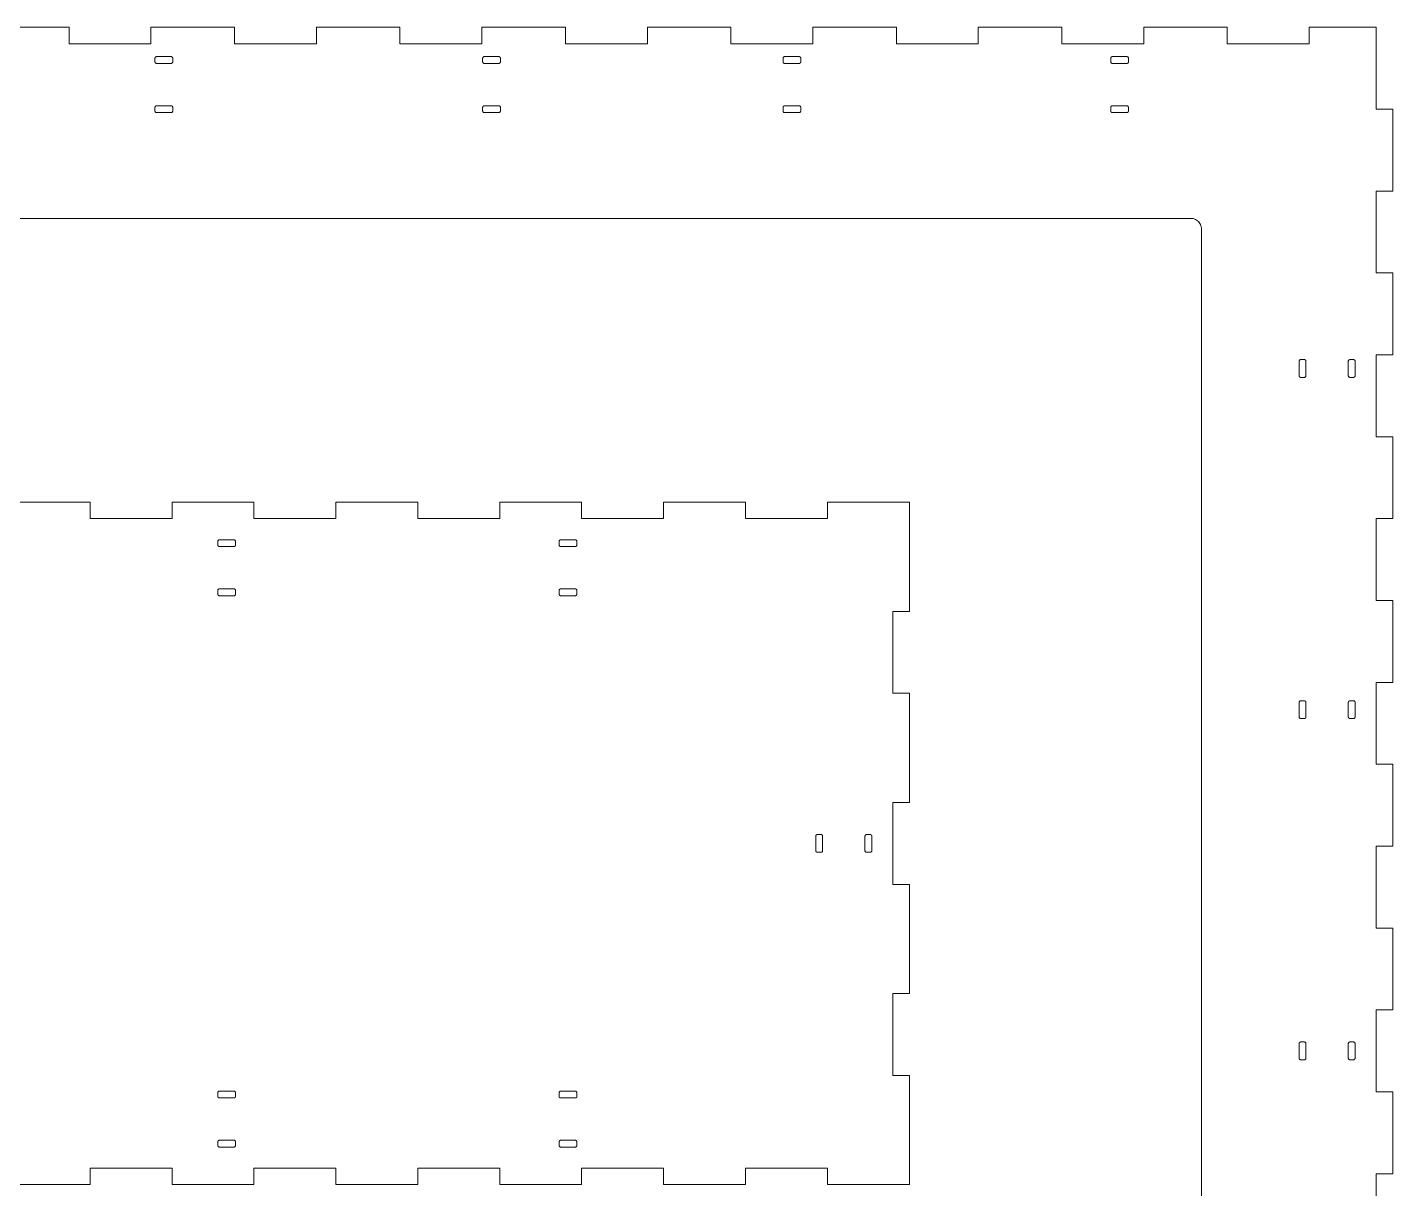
# Model space of a CAD drawing. Header units: millimetres. Extents: x 0 to 3016, y 0 to 750.
# Drawn here: x 1508 to 2008, y 324 to 750 of the extents above; entities that cross this region are included whole.
import ezdxf

# ---------------------------------------------------------------- set-up
doc = ezdxf.new("R2010")
doc.units = ezdxf.units.MM
doc.layers.add('CORTE', color=1, linetype='Continuous', lineweight=0)

msp = doc.modelspace()

# ---------------------------------------------------------------- linework, layer by layer
at = {"layer": 'CORTE'}
for points in [[(2002, 300), (2002, 330), (2008, 330), (2008, 360), (2002, 360), (2002, 390), (2008, 390), (2008, 420), (2002, 420), (2002, 450), (2008, 450), (2008, 480), (2002, 480), (2002, 510), (2008, 510), (2008, 540), (2002, 540), (2002, 570), (2008, 570), (2008, 600), (2002, 600), (2002, 630), (2008, 630), (2008, 660), (2002, 660), (2002, 690), (2008, 690), (2008, 720), (2002, 720), (2002, 750), (1977.411765, 750), (1977.411765, 744), (1947.411765, 744), (1947.411765, 750), (1916.823529, 750), (1916.823529, 744), (1886.823529, 744), (1886.823529, 750), (1856.235294, 750), (1856.235294, 744), (1826.235294, 744), (1826.235294, 750), (1795.647059, 750), (1795.647059, 744), (1765.647059, 744), (1765.647059, 750), (1735.058824, 750), (1735.058824, 744), (1705.058824, 744), (1705.058824, 750), (1674.470588, 750), (1674.470588, 744), (1644.470588, 744), (1644.470588, 750), (1613.882353, 750), (1613.882353, 744), (1583.882353, 744), (1583.882353, 750), (1553.294118, 750), (1553.294118, 744), (1523.294118, 744), (1523.294118, 750), (1492.705882, 750)], [(1938, 74), (1938, 676), (1937.974849, 676.447858), (1937.899712, 676.890084), (1937.775533, 677.321116), (1937.603875, 677.735535), (1937.386897, 678.128128), (1937.127326, 678.493959), (1936.828427, 678.828427), (1936.493959, 679.127326), (1936.128128, 679.386897), (1935.735535, 679.603875), (1935.321116, 679.775533), (1934.890084, 679.899712), (1934.447858, 679.974849), (1934, 680), (1082, 680)], [(1501, 326), (1531, 326), (1531, 332), (1561, 332), (1561, 326), (1591, 326), (1591, 332), (1621, 332), (1621, 326), (1651, 326), (1651, 332), (1681, 332), (1681, 326), (1711, 326), (1711, 332), (1741, 332), (1741, 326), (1771, 326), (1771, 332), (1801, 332), (1801, 326), (1831, 326), (1831, 366), (1825, 366), (1825, 396), (1831, 396), (1831, 436), (1825, 436), (1825, 466), (1831, 466), (1831, 506), (1825, 506), (1825, 536), (1831, 536), (1831, 576), (1801, 576), (1801, 570), (1771, 570), (1771, 576), (1741, 576), (1741, 570), (1711, 570), (1711, 576), (1681, 576), (1681, 570), (1651, 570), (1651, 576), (1621, 576), (1621, 570), (1591, 570), (1591, 576), (1561, 576), (1561, 570), (1531, 570), (1531, 576), (1501, 576)]]:
    msp.add_lwpolyline(points, dxfattribs=at)
for points in [[(1561.25, 738.65), (1561.246227, 738.717179), (1561.234957, 738.783513), (1561.21633, 738.848167), (1561.190581, 738.91033), (1561.158035, 738.969219), (1561.119099, 739.024094), (1561.074264, 739.074264), (1561.024094, 739.119099), (1560.969219, 739.158035), (1560.91033, 739.190581), (1560.848167, 739.21633), (1560.783513, 739.234957), (1560.717179, 739.246227), (1560.65, 739.25), (1555.35, 739.25), (1555.282821, 739.246227), (1555.216487, 739.234957), (1555.151833, 739.21633), (1555.08967, 739.190581), (1555.030781, 739.158035), (1554.975906, 739.119099), (1554.925736, 739.074264), (1554.880901, 739.024094), (1554.841965, 738.969219), (1554.809419, 738.91033), (1554.78367, 738.848167), (1554.765043, 738.783513), (1554.753773, 738.717179), (1554.75, 738.65), (1554.75, 737.35), (1554.753773, 737.282821), (1554.765043, 737.216487), (1554.78367, 737.151833), (1554.809419, 737.08967), (1554.841965, 737.030781), (1554.880901, 736.975906), (1554.925736, 736.925736), (1554.975906, 736.880901), (1555.030781, 736.841965), (1555.08967, 736.809419), (1555.151833, 736.78367), (1555.216487, 736.765043), (1555.282821, 736.753773), (1555.35, 736.75), (1560.65, 736.75), (1560.717179, 736.753773), (1560.783513, 736.765043), (1560.848167, 736.78367), (1560.91033, 736.809419), (1560.969219, 736.841965), (1561.024094, 736.880901), (1561.074264, 736.925736), (1561.119099, 736.975906), (1561.158035, 737.030781), (1561.190581, 737.08967), (1561.21633, 737.151833), (1561.234957, 737.216487), (1561.246227, 737.282821), (1561.25, 737.35)], [(1681.25, 738.65), (1681.246227, 738.717179), (1681.234957, 738.783513), (1681.21633, 738.848167), (1681.190581, 738.91033), (1681.158035, 738.969219), (1681.119099, 739.024094), (1681.074264, 739.074264), (1681.024094, 739.119099), (1680.969219, 739.158035), (1680.91033, 739.190581), (1680.848167, 739.21633), (1680.783513, 739.234957), (1680.717179, 739.246227), (1680.65, 739.25), (1675.35, 739.25), (1675.282821, 739.246227), (1675.216487, 739.234957), (1675.151833, 739.21633), (1675.08967, 739.190581), (1675.030781, 739.158035), (1674.975906, 739.119099), (1674.925736, 739.074264), (1674.880901, 739.024094), (1674.841965, 738.969219), (1674.809419, 738.91033), (1674.78367, 738.848167), (1674.765043, 738.783513), (1674.753773, 738.717179), (1674.75, 738.65), (1674.75, 737.35), (1674.753773, 737.282821), (1674.765043, 737.216487), (1674.78367, 737.151833), (1674.809419, 737.08967), (1674.841965, 737.030781), (1674.880901, 736.975906), (1674.925736, 736.925736), (1674.975906, 736.880901), (1675.030781, 736.841965), (1675.08967, 736.809419), (1675.151833, 736.78367), (1675.216487, 736.765043), (1675.282821, 736.753773), (1675.35, 736.75), (1680.65, 736.75), (1680.717179, 736.753773), (1680.783513, 736.765043), (1680.848167, 736.78367), (1680.91033, 736.809419), (1680.969219, 736.841965), (1681.024094, 736.880901), (1681.074264, 736.925736), (1681.119099, 736.975906), (1681.158035, 737.030781), (1681.190581, 737.08967), (1681.21633, 737.151833), (1681.234957, 737.216487), (1681.246227, 737.282821), (1681.25, 737.35)], [(1791.25, 738.65), (1791.246227, 738.717179), (1791.234957, 738.783513), (1791.21633, 738.848167), (1791.190581, 738.91033), (1791.158035, 738.969219), (1791.119099, 739.024094), (1791.074264, 739.074264), (1791.024094, 739.119099), (1790.969219, 739.158035), (1790.91033, 739.190581), (1790.848167, 739.21633), (1790.783513, 739.234957), (1790.717179, 739.246227), (1790.65, 739.25), (1785.35, 739.25), (1785.282821, 739.246227), (1785.216487, 739.234957), (1785.151833, 739.21633), (1785.08967, 739.190581), (1785.030781, 739.158035), (1784.975906, 739.119099), (1784.925736, 739.074264), (1784.880901, 739.024094), (1784.841965, 738.969219), (1784.809419, 738.91033), (1784.78367, 738.848167), (1784.765043, 738.783513), (1784.753773, 738.717179), (1784.75, 738.65), (1784.75, 737.35), (1784.753773, 737.282821), (1784.765043, 737.216487), (1784.78367, 737.151833), (1784.809419, 737.08967), (1784.841965, 737.030781), (1784.880901, 736.975906), (1784.925736, 736.925736), (1784.975906, 736.880901), (1785.030781, 736.841965), (1785.08967, 736.809419), (1785.151833, 736.78367), (1785.216487, 736.765043), (1785.282821, 736.753773), (1785.35, 736.75), (1790.65, 736.75), (1790.717179, 736.753773), (1790.783513, 736.765043), (1790.848167, 736.78367), (1790.91033, 736.809419), (1790.969219, 736.841965), (1791.024094, 736.880901), (1791.074264, 736.925736), (1791.119099, 736.975906), (1791.158035, 737.030781), (1791.190581, 737.08967), (1791.21633, 737.151833), (1791.234957, 737.216487), (1791.246227, 737.282821), (1791.25, 737.35)], [(1911.25, 738.65), (1911.246227, 738.717179), (1911.234957, 738.783513), (1911.21633, 738.848167), (1911.190581, 738.91033), (1911.158035, 738.969219), (1911.119099, 739.024094), (1911.074264, 739.074264), (1911.024094, 739.119099), (1910.969219, 739.158035), (1910.91033, 739.190581), (1910.848167, 739.21633), (1910.783513, 739.234957), (1910.717179, 739.246227), (1910.65, 739.25), (1905.35, 739.25), (1905.282821, 739.246227), (1905.216487, 739.234957), (1905.151833, 739.21633), (1905.08967, 739.190581), (1905.030781, 739.158035), (1904.975906, 739.119099), (1904.925736, 739.074264), (1904.880901, 739.024094), (1904.841965, 738.969219), (1904.809419, 738.91033), (1904.78367, 738.848167), (1904.765043, 738.783513), (1904.753773, 738.717179), (1904.75, 738.65), (1904.75, 737.35), (1904.753773, 737.282821), (1904.765043, 737.216487), (1904.78367, 737.151833), (1904.809419, 737.08967), (1904.841965, 737.030781), (1904.880901, 736.975906), (1904.925736, 736.925736), (1904.975906, 736.880901), (1905.030781, 736.841965), (1905.08967, 736.809419), (1905.151833, 736.78367), (1905.216487, 736.765043), (1905.282821, 736.753773), (1905.35, 736.75), (1910.65, 736.75), (1910.717179, 736.753773), (1910.783513, 736.765043), (1910.848167, 736.78367), (1910.91033, 736.809419), (1910.969219, 736.841965), (1911.024094, 736.880901), (1911.074264, 736.925736), (1911.119099, 736.975906), (1911.158035, 737.030781), (1911.190581, 737.08967), (1911.21633, 737.151833), (1911.234957, 737.216487), (1911.246227, 737.282821), (1911.25, 737.35)], [(1561.25, 720.65), (1561.246227, 720.717179), (1561.234957, 720.783513), (1561.21633, 720.848167), (1561.190581, 720.91033), (1561.158035, 720.969219), (1561.119099, 721.024094), (1561.074264, 721.074264), (1561.024094, 721.119099), (1560.969219, 721.158035), (1560.91033, 721.190581), (1560.848167, 721.21633), (1560.783513, 721.234957), (1560.717179, 721.246227), (1560.65, 721.25), (1555.35, 721.25), (1555.282821, 721.246227), (1555.216487, 721.234957), (1555.151833, 721.21633), (1555.08967, 721.190581), (1555.030781, 721.158035), (1554.975906, 721.119099), (1554.925736, 721.074264), (1554.880901, 721.024094), (1554.841965, 720.969219), (1554.809419, 720.91033), (1554.78367, 720.848167), (1554.765043, 720.783513), (1554.753773, 720.717179), (1554.75, 720.65), (1554.75, 719.35), (1554.753773, 719.282821), (1554.765043, 719.216487), (1554.78367, 719.151833), (1554.809419, 719.08967), (1554.841965, 719.030781), (1554.880901, 718.975906), (1554.925736, 718.925736), (1554.975906, 718.880901), (1555.030781, 718.841965), (1555.08967, 718.809419), (1555.151833, 718.78367), (1555.216487, 718.765043), (1555.282821, 718.753773), (1555.35, 718.75), (1560.65, 718.75), (1560.717179, 718.753773), (1560.783513, 718.765043), (1560.848167, 718.78367), (1560.91033, 718.809419), (1560.969219, 718.841965), (1561.024094, 718.880901), (1561.074264, 718.925736), (1561.119099, 718.975906), (1561.158035, 719.030781), (1561.190581, 719.08967), (1561.21633, 719.151833), (1561.234957, 719.216487), (1561.246227, 719.282821), (1561.25, 719.35)], [(1681.25, 720.65), (1681.246227, 720.717179), (1681.234957, 720.783513), (1681.21633, 720.848167), (1681.190581, 720.91033), (1681.158035, 720.969219), (1681.119099, 721.024094), (1681.074264, 721.074264), (1681.024094, 721.119099), (1680.969219, 721.158035), (1680.91033, 721.190581), (1680.848167, 721.21633), (1680.783513, 721.234957), (1680.717179, 721.246227), (1680.65, 721.25), (1675.35, 721.25), (1675.282821, 721.246227), (1675.216487, 721.234957), (1675.151833, 721.21633), (1675.08967, 721.190581), (1675.030781, 721.158035), (1674.975906, 721.119099), (1674.925736, 721.074264), (1674.880901, 721.024094), (1674.841965, 720.969219), (1674.809419, 720.91033), (1674.78367, 720.848167), (1674.765043, 720.783513), (1674.753773, 720.717179), (1674.75, 720.65), (1674.75, 719.35), (1674.753773, 719.282821), (1674.765043, 719.216487), (1674.78367, 719.151833), (1674.809419, 719.08967), (1674.841965, 719.030781), (1674.880901, 718.975906), (1674.925736, 718.925736), (1674.975906, 718.880901), (1675.030781, 718.841965), (1675.08967, 718.809419), (1675.151833, 718.78367), (1675.216487, 718.765043), (1675.282821, 718.753773), (1675.35, 718.75), (1680.65, 718.75), (1680.717179, 718.753773), (1680.783513, 718.765043), (1680.848167, 718.78367), (1680.91033, 718.809419), (1680.969219, 718.841965), (1681.024094, 718.880901), (1681.074264, 718.925736), (1681.119099, 718.975906), (1681.158035, 719.030781), (1681.190581, 719.08967), (1681.21633, 719.151833), (1681.234957, 719.216487), (1681.246227, 719.282821), (1681.25, 719.35)], [(1791.25, 720.65), (1791.246227, 720.717179), (1791.234957, 720.783513), (1791.21633, 720.848167), (1791.190581, 720.91033), (1791.158035, 720.969219), (1791.119099, 721.024094), (1791.074264, 721.074264), (1791.024094, 721.119099), (1790.969219, 721.158035), (1790.91033, 721.190581), (1790.848167, 721.21633), (1790.783513, 721.234957), (1790.717179, 721.246227), (1790.65, 721.25), (1785.35, 721.25), (1785.282821, 721.246227), (1785.216487, 721.234957), (1785.151833, 721.21633), (1785.08967, 721.190581), (1785.030781, 721.158035), (1784.975906, 721.119099), (1784.925736, 721.074264), (1784.880901, 721.024094), (1784.841965, 720.969219), (1784.809419, 720.91033), (1784.78367, 720.848167), (1784.765043, 720.783513), (1784.753773, 720.717179), (1784.75, 720.65), (1784.75, 719.35), (1784.753773, 719.282821), (1784.765043, 719.216487), (1784.78367, 719.151833), (1784.809419, 719.08967), (1784.841965, 719.030781), (1784.880901, 718.975906), (1784.925736, 718.925736), (1784.975906, 718.880901), (1785.030781, 718.841965), (1785.08967, 718.809419), (1785.151833, 718.78367), (1785.216487, 718.765043), (1785.282821, 718.753773), (1785.35, 718.75), (1790.65, 718.75), (1790.717179, 718.753773), (1790.783513, 718.765043), (1790.848167, 718.78367), (1790.91033, 718.809419), (1790.969219, 718.841965), (1791.024094, 718.880901), (1791.074264, 718.925736), (1791.119099, 718.975906), (1791.158035, 719.030781), (1791.190581, 719.08967), (1791.21633, 719.151833), (1791.234957, 719.216487), (1791.246227, 719.282821), (1791.25, 719.35)], [(1911.25, 720.65), (1911.246227, 720.717179), (1911.234957, 720.783513), (1911.21633, 720.848167), (1911.190581, 720.91033), (1911.158035, 720.969219), (1911.119099, 721.024094), (1911.074264, 721.074264), (1911.024094, 721.119099), (1910.969219, 721.158035), (1910.91033, 721.190581), (1910.848167, 721.21633), (1910.783513, 721.234957), (1910.717179, 721.246227), (1910.65, 721.25), (1905.35, 721.25), (1905.282821, 721.246227), (1905.216487, 721.234957), (1905.151833, 721.21633), (1905.08967, 721.190581), (1905.030781, 721.158035), (1904.975906, 721.119099), (1904.925736, 721.074264), (1904.880901, 721.024094), (1904.841965, 720.969219), (1904.809419, 720.91033), (1904.78367, 720.848167), (1904.765043, 720.783513), (1904.753773, 720.717179), (1904.75, 720.65), (1904.75, 719.35), (1904.753773, 719.282821), (1904.765043, 719.216487), (1904.78367, 719.151833), (1904.809419, 719.08967), (1904.841965, 719.030781), (1904.880901, 718.975906), (1904.925736, 718.925736), (1904.975906, 718.880901), (1905.030781, 718.841965), (1905.08967, 718.809419), (1905.151833, 718.78367), (1905.216487, 718.765043), (1905.282821, 718.753773), (1905.35, 718.75), (1910.65, 718.75), (1910.717179, 718.753773), (1910.783513, 718.765043), (1910.848167, 718.78367), (1910.91033, 718.809419), (1910.969219, 718.841965), (1911.024094, 718.880901), (1911.074264, 718.925736), (1911.119099, 718.975906), (1911.158035, 719.030781), (1911.190581, 719.08967), (1911.21633, 719.151833), (1911.234957, 719.216487), (1911.246227, 719.282821), (1911.25, 719.35)], [(1976.25, 627.65), (1976.246227, 627.717179), (1976.234957, 627.783513), (1976.21633, 627.848167), (1976.190581, 627.91033), (1976.158035, 627.969219), (1976.119099, 628.024094), (1976.074264, 628.074264), (1976.024094, 628.119099), (1975.969219, 628.158035), (1975.91033, 628.190581), (1975.848167, 628.21633), (1975.783513, 628.234957), (1975.717179, 628.246227), (1975.65, 628.25), (1974.35, 628.25), (1974.282821, 628.246227), (1974.216487, 628.234957), (1974.151833, 628.21633), (1974.08967, 628.190581), (1974.030781, 628.158035), (1973.975906, 628.119099), (1973.925736, 628.074264), (1973.880901, 628.024094), (1973.841965, 627.969219), (1973.809419, 627.91033), (1973.78367, 627.848167), (1973.765043, 627.783513), (1973.753773, 627.717179), (1973.75, 627.65), (1973.75, 622.35), (1973.753773, 622.282821), (1973.765043, 622.216487), (1973.78367, 622.151833), (1973.809419, 622.08967), (1973.841965, 622.030781), (1973.880901, 621.975906), (1973.925736, 621.925736), (1973.975906, 621.880901), (1974.030781, 621.841965), (1974.08967, 621.809419), (1974.151833, 621.78367), (1974.216487, 621.765043), (1974.282821, 621.753773), (1974.35, 621.75), (1975.65, 621.75), (1975.717179, 621.753773), (1975.783513, 621.765043), (1975.848167, 621.78367), (1975.91033, 621.809419), (1975.969219, 621.841965), (1976.024094, 621.880901), (1976.074264, 621.925736), (1976.119099, 621.975906), (1976.158035, 622.030781), (1976.190581, 622.08967), (1976.21633, 622.151833), (1976.234957, 622.216487), (1976.246227, 622.282821), (1976.25, 622.35)], [(1994.25, 627.65), (1994.246227, 627.717179), (1994.234957, 627.783513), (1994.21633, 627.848167), (1994.190581, 627.91033), (1994.158035, 627.969219), (1994.119099, 628.024094), (1994.074264, 628.074264), (1994.024094, 628.119099), (1993.969219, 628.158035), (1993.91033, 628.190581), (1993.848167, 628.21633), (1993.783513, 628.234957), (1993.717179, 628.246227), (1993.65, 628.25), (1992.35, 628.25), (1992.282821, 628.246227), (1992.216487, 628.234957), (1992.151833, 628.21633), (1992.08967, 628.190581), (1992.030781, 628.158035), (1991.975906, 628.119099), (1991.925736, 628.074264), (1991.880901, 628.024094), (1991.841965, 627.969219), (1991.809419, 627.91033), (1991.78367, 627.848167), (1991.765043, 627.783513), (1991.753773, 627.717179), (1991.75, 627.65), (1991.75, 622.35), (1991.753773, 622.282821), (1991.765043, 622.216487), (1991.78367, 622.151833), (1991.809419, 622.08967), (1991.841965, 622.030781), (1991.880901, 621.975906), (1991.925736, 621.925736), (1991.975906, 621.880901), (1992.030781, 621.841965), (1992.08967, 621.809419), (1992.151833, 621.78367), (1992.216487, 621.765043), (1992.282821, 621.753773), (1992.35, 621.75), (1993.65, 621.75), (1993.717179, 621.753773), (1993.783513, 621.765043), (1993.848167, 621.78367), (1993.91033, 621.809419), (1993.969219, 621.841965), (1994.024094, 621.880901), (1994.074264, 621.925736), (1994.119099, 621.975906), (1994.158035, 622.030781), (1994.190581, 622.08967), (1994.21633, 622.151833), (1994.234957, 622.216487), (1994.246227, 622.282821), (1994.25, 622.35)], [(1583.65, 559.75), (1583.717179, 559.753773), (1583.783513, 559.765043), (1583.848167, 559.78367), (1583.91033, 559.809419), (1583.969219, 559.841965), (1584.024094, 559.880901), (1584.074264, 559.925736), (1584.119099, 559.975906), (1584.158035, 560.030781), (1584.190581, 560.08967), (1584.21633, 560.151833), (1584.234957, 560.216487), (1584.246227, 560.282821), (1584.25, 560.35), (1584.25, 561.65), (1584.246227, 561.717179), (1584.234957, 561.783513), (1584.21633, 561.848167), (1584.190581, 561.91033), (1584.158035, 561.969219), (1584.119099, 562.024094), (1584.074264, 562.074264), (1584.024094, 562.119099), (1583.969219, 562.158035), (1583.91033, 562.190581), (1583.848167, 562.21633), (1583.783513, 562.234957), (1583.717179, 562.246227), (1583.65, 562.25), (1578.35, 562.25), (1578.282821, 562.246227), (1578.216487, 562.234957), (1578.151833, 562.21633), (1578.08967, 562.190581), (1578.030781, 562.158035), (1577.975906, 562.119099), (1577.925736, 562.074264), (1577.880901, 562.024094), (1577.841965, 561.969219), (1577.809419, 561.91033), (1577.78367, 561.848167), (1577.765043, 561.783513), (1577.753773, 561.717179), (1577.75, 561.65), (1577.75, 560.35), (1577.753773, 560.282821), (1577.765043, 560.216487), (1577.78367, 560.151833), (1577.809419, 560.08967), (1577.841965, 560.030781), (1577.880901, 559.975906), (1577.925736, 559.925736), (1577.975906, 559.880901), (1578.030781, 559.841965), (1578.08967, 559.809419), (1578.151833, 559.78367), (1578.216487, 559.765043), (1578.282821, 559.753773), (1578.35, 559.75)], [(1708.65, 559.75), (1708.717179, 559.753773), (1708.783513, 559.765043), (1708.848167, 559.78367), (1708.91033, 559.809419), (1708.969219, 559.841965), (1709.024094, 559.880901), (1709.074264, 559.925736), (1709.119099, 559.975906), (1709.158035, 560.030781), (1709.190581, 560.08967), (1709.21633, 560.151833), (1709.234957, 560.216487), (1709.246227, 560.282821), (1709.25, 560.35), (1709.25, 561.65), (1709.246227, 561.717179), (1709.234957, 561.783513), (1709.21633, 561.848167), (1709.190581, 561.91033), (1709.158035, 561.969219), (1709.119099, 562.024094), (1709.074264, 562.074264), (1709.024094, 562.119099), (1708.969219, 562.158035), (1708.91033, 562.190581), (1708.848167, 562.21633), (1708.783513, 562.234957), (1708.717179, 562.246227), (1708.65, 562.25), (1703.35, 562.25), (1703.282821, 562.246227), (1703.216487, 562.234957), (1703.151833, 562.21633), (1703.08967, 562.190581), (1703.030781, 562.158035), (1702.975906, 562.119099), (1702.925736, 562.074264), (1702.880901, 562.024094), (1702.841965, 561.969219), (1702.809419, 561.91033), (1702.78367, 561.848167), (1702.765043, 561.783513), (1702.753773, 561.717179), (1702.75, 561.65), (1702.75, 560.35), (1702.753773, 560.282821), (1702.765043, 560.216487), (1702.78367, 560.151833), (1702.809419, 560.08967), (1702.841965, 560.030781), (1702.880901, 559.975906), (1702.925736, 559.925736), (1702.975906, 559.880901), (1703.030781, 559.841965), (1703.08967, 559.809419), (1703.151833, 559.78367), (1703.216487, 559.765043), (1703.282821, 559.753773), (1703.35, 559.75)], [(1583.65, 541.75), (1583.717179, 541.753773), (1583.783513, 541.765043), (1583.848167, 541.78367), (1583.91033, 541.809419), (1583.969219, 541.841965), (1584.024094, 541.880901), (1584.074264, 541.925736), (1584.119099, 541.975906), (1584.158035, 542.030781), (1584.190581, 542.08967), (1584.21633, 542.151833), (1584.234957, 542.216487), (1584.246227, 542.282821), (1584.25, 542.35), (1584.25, 543.65), (1584.246227, 543.717179), (1584.234957, 543.783513), (1584.21633, 543.848167), (1584.190581, 543.91033), (1584.158035, 543.969219), (1584.119099, 544.024094), (1584.074264, 544.074264), (1584.024094, 544.119099), (1583.969219, 544.158035), (1583.91033, 544.190581), (1583.848167, 544.21633), (1583.783513, 544.234957), (1583.717179, 544.246227), (1583.65, 544.25), (1578.35, 544.25), (1578.282821, 544.246227), (1578.216487, 544.234957), (1578.151833, 544.21633), (1578.08967, 544.190581), (1578.030781, 544.158035), (1577.975906, 544.119099), (1577.925736, 544.074264), (1577.880901, 544.024094), (1577.841965, 543.969219), (1577.809419, 543.91033), (1577.78367, 543.848167), (1577.765043, 543.783513), (1577.753773, 543.717179), (1577.75, 543.65), (1577.75, 542.35), (1577.753773, 542.282821), (1577.765043, 542.216487), (1577.78367, 542.151833), (1577.809419, 542.08967), (1577.841965, 542.030781), (1577.880901, 541.975906), (1577.925736, 541.925736), (1577.975906, 541.880901), (1578.030781, 541.841965), (1578.08967, 541.809419), (1578.151833, 541.78367), (1578.216487, 541.765043), (1578.282821, 541.753773), (1578.35, 541.75)], [(1708.65, 541.75), (1708.717179, 541.753773), (1708.783513, 541.765043), (1708.848167, 541.78367), (1708.91033, 541.809419), (1708.969219, 541.841965), (1709.024094, 541.880901), (1709.074264, 541.925736), (1709.119099, 541.975906), (1709.158035, 542.030781), (1709.190581, 542.08967), (1709.21633, 542.151833), (1709.234957, 542.216487), (1709.246227, 542.282821), (1709.25, 542.35), (1709.25, 543.65), (1709.246227, 543.717179), (1709.234957, 543.783513), (1709.21633, 543.848167), (1709.190581, 543.91033), (1709.158035, 543.969219), (1709.119099, 544.024094), (1709.074264, 544.074264), (1709.024094, 544.119099), (1708.969219, 544.158035), (1708.91033, 544.190581), (1708.848167, 544.21633), (1708.783513, 544.234957), (1708.717179, 544.246227), (1708.65, 544.25), (1703.35, 544.25), (1703.282821, 544.246227), (1703.216487, 544.234957), (1703.151833, 544.21633), (1703.08967, 544.190581), (1703.030781, 544.158035), (1702.975906, 544.119099), (1702.925736, 544.074264), (1702.880901, 544.024094), (1702.841965, 543.969219), (1702.809419, 543.91033), (1702.78367, 543.848167), (1702.765043, 543.783513), (1702.753773, 543.717179), (1702.75, 543.65), (1702.75, 542.35), (1702.753773, 542.282821), (1702.765043, 542.216487), (1702.78367, 542.151833), (1702.809419, 542.08967), (1702.841965, 542.030781), (1702.880901, 541.975906), (1702.925736, 541.925736), (1702.975906, 541.880901), (1703.030781, 541.841965), (1703.08967, 541.809419), (1703.151833, 541.78367), (1703.216487, 541.765043), (1703.282821, 541.753773), (1703.35, 541.75)], [(1976.25, 502.65), (1976.246227, 502.717179), (1976.234957, 502.783513), (1976.21633, 502.848167), (1976.190581, 502.91033), (1976.158035, 502.969219), (1976.119099, 503.024094), (1976.074264, 503.074264), (1976.024094, 503.119099), (1975.969219, 503.158035), (1975.91033, 503.190581), (1975.848167, 503.21633), (1975.783513, 503.234957), (1975.717179, 503.246227), (1975.65, 503.25), (1974.35, 503.25), (1974.282821, 503.246227), (1974.216487, 503.234957), (1974.151833, 503.21633), (1974.08967, 503.190581), (1974.030781, 503.158035), (1973.975906, 503.119099), (1973.925736, 503.074264), (1973.880901, 503.024094), (1973.841965, 502.969219), (1973.809419, 502.91033), (1973.78367, 502.848167), (1973.765043, 502.783513), (1973.753773, 502.717179), (1973.75, 502.65), (1973.75, 497.35), (1973.753773, 497.282821), (1973.765043, 497.216487), (1973.78367, 497.151833), (1973.809419, 497.08967), (1973.841965, 497.030781), (1973.880901, 496.975906), (1973.925736, 496.925736), (1973.975906, 496.880901), (1974.030781, 496.841965), (1974.08967, 496.809419), (1974.151833, 496.78367), (1974.216487, 496.765043), (1974.282821, 496.753773), (1974.35, 496.75), (1975.65, 496.75), (1975.717179, 496.753773), (1975.783513, 496.765043), (1975.848167, 496.78367), (1975.91033, 496.809419), (1975.969219, 496.841965), (1976.024094, 496.880901), (1976.074264, 496.925736), (1976.119099, 496.975906), (1976.158035, 497.030781), (1976.190581, 497.08967), (1976.21633, 497.151833), (1976.234957, 497.216487), (1976.246227, 497.282821), (1976.25, 497.35)], [(1994.25, 502.65), (1994.246227, 502.717179), (1994.234957, 502.783513), (1994.21633, 502.848167), (1994.190581, 502.91033), (1994.158035, 502.969219), (1994.119099, 503.024094), (1994.074264, 503.074264), (1994.024094, 503.119099), (1993.969219, 503.158035), (1993.91033, 503.190581), (1993.848167, 503.21633), (1993.783513, 503.234957), (1993.717179, 503.246227), (1993.65, 503.25), (1992.35, 503.25), (1992.282821, 503.246227), (1992.216487, 503.234957), (1992.151833, 503.21633), (1992.08967, 503.190581), (1992.030781, 503.158035), (1991.975906, 503.119099), (1991.925736, 503.074264), (1991.880901, 503.024094), (1991.841965, 502.969219), (1991.809419, 502.91033), (1991.78367, 502.848167), (1991.765043, 502.783513), (1991.753773, 502.717179), (1991.75, 502.65), (1991.75, 497.35), (1991.753773, 497.282821), (1991.765043, 497.216487), (1991.78367, 497.151833), (1991.809419, 497.08967), (1991.841965, 497.030781), (1991.880901, 496.975906), (1991.925736, 496.925736), (1991.975906, 496.880901), (1992.030781, 496.841965), (1992.08967, 496.809419), (1992.151833, 496.78367), (1992.216487, 496.765043), (1992.282821, 496.753773), (1992.35, 496.75), (1993.65, 496.75), (1993.717179, 496.753773), (1993.783513, 496.765043), (1993.848167, 496.78367), (1993.91033, 496.809419), (1993.969219, 496.841965), (1994.024094, 496.880901), (1994.074264, 496.925736), (1994.119099, 496.975906), (1994.158035, 497.030781), (1994.190581, 497.08967), (1994.21633, 497.151833), (1994.234957, 497.216487), (1994.246227, 497.282821), (1994.25, 497.35)], [(1798.65, 447.75), (1798.717179, 447.753773), (1798.783513, 447.765043), (1798.848167, 447.78367), (1798.91033, 447.809419), (1798.969219, 447.841965), (1799.024094, 447.880901), (1799.074264, 447.925736), (1799.119099, 447.975906), (1799.158035, 448.030781), (1799.190581, 448.08967), (1799.21633, 448.151833), (1799.234957, 448.216487), (1799.246227, 448.282821), (1799.25, 448.35), (1799.25, 453.65), (1799.246227, 453.717179), (1799.234957, 453.783513), (1799.21633, 453.848167), (1799.190581, 453.91033), (1799.158035, 453.969219), (1799.119099, 454.024094), (1799.074264, 454.074264), (1799.024094, 454.119099), (1798.969219, 454.158035), (1798.91033, 454.190581), (1798.848167, 454.21633), (1798.783513, 454.234957), (1798.717179, 454.246227), (1798.65, 454.25), (1797.35, 454.25), (1797.282821, 454.246227), (1797.216487, 454.234957), (1797.151833, 454.21633), (1797.08967, 454.190581), (1797.030781, 454.158035), (1796.975906, 454.119099), (1796.925736, 454.074264), (1796.880901, 454.024094), (1796.841965, 453.969219), (1796.809419, 453.91033), (1796.78367, 453.848167), (1796.765043, 453.783513), (1796.753773, 453.717179), (1796.75, 453.65), (1796.75, 448.35), (1796.753773, 448.282821), (1796.765043, 448.216487), (1796.78367, 448.151833), (1796.809419, 448.08967), (1796.841965, 448.030781), (1796.880901, 447.975906), (1796.925736, 447.925736), (1796.975906, 447.880901), (1797.030781, 447.841965), (1797.08967, 447.809419), (1797.151833, 447.78367), (1797.216487, 447.765043), (1797.282821, 447.753773), (1797.35, 447.75)], [(1816.65, 447.75), (1816.717179, 447.753773), (1816.783513, 447.765043), (1816.848167, 447.78367), (1816.91033, 447.809419), (1816.969219, 447.841965), (1817.024094, 447.880901), (1817.074264, 447.925736), (1817.119099, 447.975906), (1817.158035, 448.030781), (1817.190581, 448.08967), (1817.21633, 448.151833), (1817.234957, 448.216487), (1817.246227, 448.282821), (1817.25, 448.35), (1817.25, 453.65), (1817.246227, 453.717179), (1817.234957, 453.783513), (1817.21633, 453.848167), (1817.190581, 453.91033), (1817.158035, 453.969219), (1817.119099, 454.024094), (1817.074264, 454.074264), (1817.024094, 454.119099), (1816.969219, 454.158035), (1816.91033, 454.190581), (1816.848167, 454.21633), (1816.783513, 454.234957), (1816.717179, 454.246227), (1816.65, 454.25), (1815.35, 454.25), (1815.282821, 454.246227), (1815.216487, 454.234957), (1815.151833, 454.21633), (1815.08967, 454.190581), (1815.030781, 454.158035), (1814.975906, 454.119099), (1814.925736, 454.074264), (1814.880901, 454.024094), (1814.841965, 453.969219), (1814.809419, 453.91033), (1814.78367, 453.848167), (1814.765043, 453.783513), (1814.753773, 453.717179), (1814.75, 453.65), (1814.75, 448.35), (1814.753773, 448.282821), (1814.765043, 448.216487), (1814.78367, 448.151833), (1814.809419, 448.08967), (1814.841965, 448.030781), (1814.880901, 447.975906), (1814.925736, 447.925736), (1814.975906, 447.880901), (1815.030781, 447.841965), (1815.08967, 447.809419), (1815.151833, 447.78367), (1815.216487, 447.765043), (1815.282821, 447.753773), (1815.35, 447.75)], [(1976.25, 377.65), (1976.246227, 377.717179), (1976.234957, 377.783513), (1976.21633, 377.848167), (1976.190581, 377.91033), (1976.158035, 377.969219), (1976.119099, 378.024094), (1976.074264, 378.074264), (1976.024094, 378.119099), (1975.969219, 378.158035), (1975.91033, 378.190581), (1975.848167, 378.21633), (1975.783513, 378.234957), (1975.717179, 378.246227), (1975.65, 378.25), (1974.35, 378.25), (1974.282821, 378.246227), (1974.216487, 378.234957), (1974.151833, 378.21633), (1974.08967, 378.190581), (1974.030781, 378.158035), (1973.975906, 378.119099), (1973.925736, 378.074264), (1973.880901, 378.024094), (1973.841965, 377.969219), (1973.809419, 377.91033), (1973.78367, 377.848167), (1973.765043, 377.783513), (1973.753773, 377.717179), (1973.75, 377.65), (1973.75, 372.35), (1973.753773, 372.282821), (1973.765043, 372.216487), (1973.78367, 372.151833), (1973.809419, 372.08967), (1973.841965, 372.030781), (1973.880901, 371.975906), (1973.925736, 371.925736), (1973.975906, 371.880901), (1974.030781, 371.841965), (1974.08967, 371.809419), (1974.151833, 371.78367), (1974.216487, 371.765043), (1974.282821, 371.753773), (1974.35, 371.75), (1975.65, 371.75), (1975.717179, 371.753773), (1975.783513, 371.765043), (1975.848167, 371.78367), (1975.91033, 371.809419), (1975.969219, 371.841965), (1976.024094, 371.880901), (1976.074264, 371.925736), (1976.119099, 371.975906), (1976.158035, 372.030781), (1976.190581, 372.08967), (1976.21633, 372.151833), (1976.234957, 372.216487), (1976.246227, 372.282821), (1976.25, 372.35)], [(1994.25, 377.65), (1994.246227, 377.717179), (1994.234957, 377.783513), (1994.21633, 377.848167), (1994.190581, 377.91033), (1994.158035, 377.969219), (1994.119099, 378.024094), (1994.074264, 378.074264), (1994.024094, 378.119099), (1993.969219, 378.158035), (1993.91033, 378.190581), (1993.848167, 378.21633), (1993.783513, 378.234957), (1993.717179, 378.246227), (1993.65, 378.25), (1992.35, 378.25), (1992.282821, 378.246227), (1992.216487, 378.234957), (1992.151833, 378.21633), (1992.08967, 378.190581), (1992.030781, 378.158035), (1991.975906, 378.119099), (1991.925736, 378.074264), (1991.880901, 378.024094), (1991.841965, 377.969219), (1991.809419, 377.91033), (1991.78367, 377.848167), (1991.765043, 377.783513), (1991.753773, 377.717179), (1991.75, 377.65), (1991.75, 372.35), (1991.753773, 372.282821), (1991.765043, 372.216487), (1991.78367, 372.151833), (1991.809419, 372.08967), (1991.841965, 372.030781), (1991.880901, 371.975906), (1991.925736, 371.925736), (1991.975906, 371.880901), (1992.030781, 371.841965), (1992.08967, 371.809419), (1992.151833, 371.78367), (1992.216487, 371.765043), (1992.282821, 371.753773), (1992.35, 371.75), (1993.65, 371.75), (1993.717179, 371.753773), (1993.783513, 371.765043), (1993.848167, 371.78367), (1993.91033, 371.809419), (1993.969219, 371.841965), (1994.024094, 371.880901), (1994.074264, 371.925736), (1994.119099, 371.975906), (1994.158035, 372.030781), (1994.190581, 372.08967), (1994.21633, 372.151833), (1994.234957, 372.216487), (1994.246227, 372.282821), (1994.25, 372.35)], [(1583.65, 357.75), (1583.717179, 357.753773), (1583.783513, 357.765043), (1583.848167, 357.78367), (1583.91033, 357.809419), (1583.969219, 357.841965), (1584.024094, 357.880901), (1584.074264, 357.925736), (1584.119099, 357.975906), (1584.158035, 358.030781), (1584.190581, 358.08967), (1584.21633, 358.151833), (1584.234957, 358.216487), (1584.246227, 358.282821), (1584.25, 358.35), (1584.25, 359.65), (1584.246227, 359.717179), (1584.234957, 359.783513), (1584.21633, 359.848167), (1584.190581, 359.91033), (1584.158035, 359.969219), (1584.119099, 360.024094), (1584.074264, 360.074264), (1584.024094, 360.119099), (1583.969219, 360.158035), (1583.91033, 360.190581), (1583.848167, 360.21633), (1583.783513, 360.234957), (1583.717179, 360.246227), (1583.65, 360.25), (1578.35, 360.25), (1578.282821, 360.246227), (1578.216487, 360.234957), (1578.151833, 360.21633), (1578.08967, 360.190581), (1578.030781, 360.158035), (1577.975906, 360.119099), (1577.925736, 360.074264), (1577.880901, 360.024094), (1577.841965, 359.969219), (1577.809419, 359.91033), (1577.78367, 359.848167), (1577.765043, 359.783513), (1577.753773, 359.717179), (1577.75, 359.65), (1577.75, 358.35), (1577.753773, 358.282821), (1577.765043, 358.216487), (1577.78367, 358.151833), (1577.809419, 358.08967), (1577.841965, 358.030781), (1577.880901, 357.975906), (1577.925736, 357.925736), (1577.975906, 357.880901), (1578.030781, 357.841965), (1578.08967, 357.809419), (1578.151833, 357.78367), (1578.216487, 357.765043), (1578.282821, 357.753773), (1578.35, 357.75)], [(1708.65, 357.75), (1708.717179, 357.753773), (1708.783513, 357.765043), (1708.848167, 357.78367), (1708.91033, 357.809419), (1708.969219, 357.841965), (1709.024094, 357.880901), (1709.074264, 357.925736), (1709.119099, 357.975906), (1709.158035, 358.030781), (1709.190581, 358.08967), (1709.21633, 358.151833), (1709.234957, 358.216487), (1709.246227, 358.282821), (1709.25, 358.35), (1709.25, 359.65), (1709.246227, 359.717179), (1709.234957, 359.783513), (1709.21633, 359.848167), (1709.190581, 359.91033), (1709.158035, 359.969219), (1709.119099, 360.024094), (1709.074264, 360.074264), (1709.024094, 360.119099), (1708.969219, 360.158035), (1708.91033, 360.190581), (1708.848167, 360.21633), (1708.783513, 360.234957), (1708.717179, 360.246227), (1708.65, 360.25), (1703.35, 360.25), (1703.282821, 360.246227), (1703.216487, 360.234957), (1703.151833, 360.21633), (1703.08967, 360.190581), (1703.030781, 360.158035), (1702.975906, 360.119099), (1702.925736, 360.074264), (1702.880901, 360.024094), (1702.841965, 359.969219), (1702.809419, 359.91033), (1702.78367, 359.848167), (1702.765043, 359.783513), (1702.753773, 359.717179), (1702.75, 359.65), (1702.75, 358.35), (1702.753773, 358.282821), (1702.765043, 358.216487), (1702.78367, 358.151833), (1702.809419, 358.08967), (1702.841965, 358.030781), (1702.880901, 357.975906), (1702.925736, 357.925736), (1702.975906, 357.880901), (1703.030781, 357.841965), (1703.08967, 357.809419), (1703.151833, 357.78367), (1703.216487, 357.765043), (1703.282821, 357.753773), (1703.35, 357.75)], [(1583.65, 339.75), (1583.717179, 339.753773), (1583.783513, 339.765043), (1583.848167, 339.78367), (1583.91033, 339.809419), (1583.969219, 339.841965), (1584.024094, 339.880901), (1584.074264, 339.925736), (1584.119099, 339.975906), (1584.158035, 340.030781), (1584.190581, 340.08967), (1584.21633, 340.151833), (1584.234957, 340.216487), (1584.246227, 340.282821), (1584.25, 340.35), (1584.25, 341.65), (1584.246227, 341.717179), (1584.234957, 341.783513), (1584.21633, 341.848167), (1584.190581, 341.91033), (1584.158035, 341.969219), (1584.119099, 342.024094), (1584.074264, 342.074264), (1584.024094, 342.119099), (1583.969219, 342.158035), (1583.91033, 342.190581), (1583.848167, 342.21633), (1583.783513, 342.234957), (1583.717179, 342.246227), (1583.65, 342.25), (1578.35, 342.25), (1578.282821, 342.246227), (1578.216487, 342.234957), (1578.151833, 342.21633), (1578.08967, 342.190581), (1578.030781, 342.158035), (1577.975906, 342.119099), (1577.925736, 342.074264), (1577.880901, 342.024094), (1577.841965, 341.969219), (1577.809419, 341.91033), (1577.78367, 341.848167), (1577.765043, 341.783513), (1577.753773, 341.717179), (1577.75, 341.65), (1577.75, 340.35), (1577.753773, 340.282821), (1577.765043, 340.216487), (1577.78367, 340.151833), (1577.809419, 340.08967), (1577.841965, 340.030781), (1577.880901, 339.975906), (1577.925736, 339.925736), (1577.975906, 339.880901), (1578.030781, 339.841965), (1578.08967, 339.809419), (1578.151833, 339.78367), (1578.216487, 339.765043), (1578.282821, 339.753773), (1578.35, 339.75)], [(1708.65, 339.75), (1708.717179, 339.753773), (1708.783513, 339.765043), (1708.848167, 339.78367), (1708.91033, 339.809419), (1708.969219, 339.841965), (1709.024094, 339.880901), (1709.074264, 339.925736), (1709.119099, 339.975906), (1709.158035, 340.030781), (1709.190581, 340.08967), (1709.21633, 340.151833), (1709.234957, 340.216487), (1709.246227, 340.282821), (1709.25, 340.35), (1709.25, 341.65), (1709.246227, 341.717179), (1709.234957, 341.783513), (1709.21633, 341.848167), (1709.190581, 341.91033), (1709.158035, 341.969219), (1709.119099, 342.024094), (1709.074264, 342.074264), (1709.024094, 342.119099), (1708.969219, 342.158035), (1708.91033, 342.190581), (1708.848167, 342.21633), (1708.783513, 342.234957), (1708.717179, 342.246227), (1708.65, 342.25), (1703.35, 342.25), (1703.282821, 342.246227), (1703.216487, 342.234957), (1703.151833, 342.21633), (1703.08967, 342.190581), (1703.030781, 342.158035), (1702.975906, 342.119099), (1702.925736, 342.074264), (1702.880901, 342.024094), (1702.841965, 341.969219), (1702.809419, 341.91033), (1702.78367, 341.848167), (1702.765043, 341.783513), (1702.753773, 341.717179), (1702.75, 341.65), (1702.75, 340.35), (1702.753773, 340.282821), (1702.765043, 340.216487), (1702.78367, 340.151833), (1702.809419, 340.08967), (1702.841965, 340.030781), (1702.880901, 339.975906), (1702.925736, 339.925736), (1702.975906, 339.880901), (1703.030781, 339.841965), (1703.08967, 339.809419), (1703.151833, 339.78367), (1703.216487, 339.765043), (1703.282821, 339.753773), (1703.35, 339.75)]]:
    msp.add_lwpolyline(points, close=True, dxfattribs=at)

doc.saveas('drawing.dxf')
